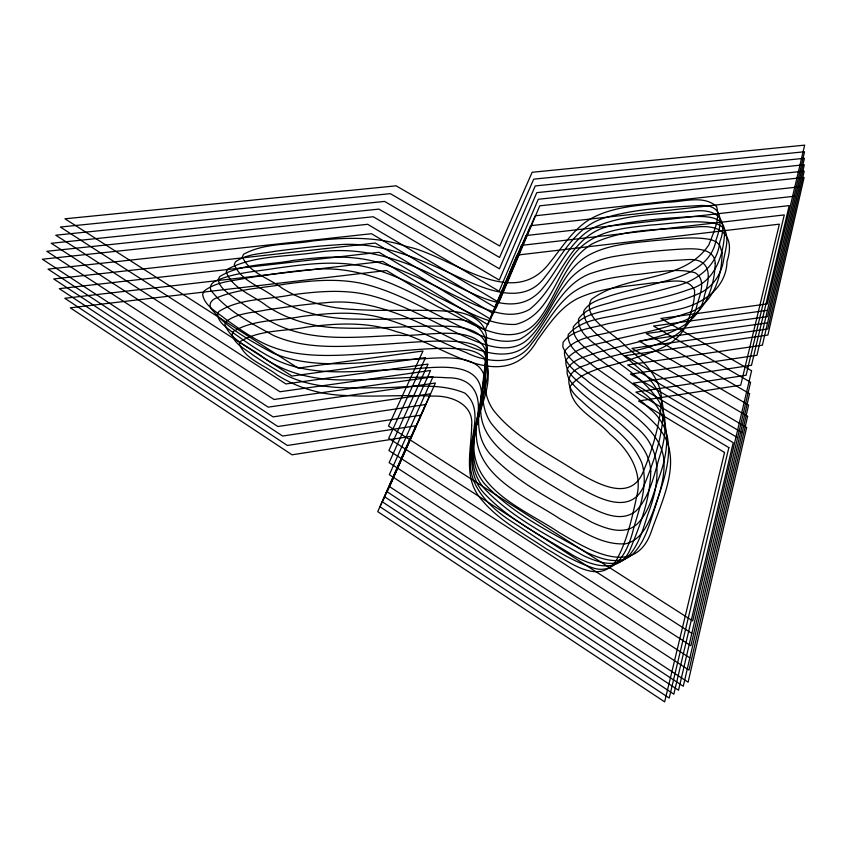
<?xml version="1.0" encoding="UTF-8"?>
<svg xmlns="http://www.w3.org/2000/svg" width="847" height="847" viewBox="0 0 847 847"><rect width="100%" height="100%" fill="white"/><g stroke="black" fill="none" stroke-linecap="round" stroke-linejoin="round"><path stroke-width="1.27" d="M420.715 415.199L282.623 436.036L59.279 288.658L379.064 252.279L490.582 319.181L526.008 235.561L789.192 205.62L751.49 365.29L633.154 383.151L733.216 442.685L673.831 694.169L382.368 501.848L425.575 404.538L277.858 426.507L53.689 278.938L375.295 243.036L493.335 313.644L530.571 225.694L794.137 196.271M767.657 322.845L639.062 341.013L748.589 405.046L683.275 686.25L387.132 491.789L430.467 393.813L273.041 416.872L48.046 269.134L371.494 233.708L496.12 308.043L535.156 215.784L799.113 186.88M767.424 310.298L653.535 326.053L750.58 382.262L678.521 690.241L384.729 496.85M742.099 432.648L627.648 364.93L762.385 345.195L804.322 164.742L536.776 192.65L499.254 280.061L378.895 209.114L51.265 243.28L279.923 391.759L430.541 370.478L389.133 462.663L689.934 657.971M737.631 437.698L630.412 374.088L756.922 355.274L804.544 151.751L533.716 179.151L499.571 257.456L390.34 193.656L60.338 227.038L291.919 376.057L425.554 357.582L388.688 438.323L691.798 633.365M663.233 410.202C662.852 436.427 653.662 461.922 643.847 485.945C630.157 517.506 594.276 496.31 574.234 484.59C545.383 465.839 512.244 450.816 490.889 422.886C478.746 404.813 482.716 382.219 485.659 362.061C491.482 339.107 480.598 319.128 455.051 319.52C422.907 316.577 390.636 320.113 358.429 319.139C329.07 319.181 299.16 313.305 274.29 297.032C261.098 286.72 240.77 280.886 234.27 264.486L235.498 261.797C247.102 253.56 262.39 253.751 275.9 251.157C295.815 248.743 315.73 246.075 335.761 244.942C379.34 240.707 420.228 259.15 458.661 277.17C485.267 289.166 523.668 306.773 545.288 276.567C562.175 255.805 574.658 228.372 601.645 218.844C632.603 208.987 665.604 207.441 697.843 205.683C723.317 203.301 722.872 221.268 716.191 239.479C711.914 265.058 685.742 276.133 663.317 281.585C645.732 286.646 627.818 290.426 610.306 295.719C600.883 299.256 589.089 301.68 583.752 311.124C583.837 331.399 610.782 342.654 623.413 355.422C640.819 369.631 661.878 385.798 663.233 410.202M722.068 253.168C721.782 277.805 712.846 306.826 685.763 313.485C663.296 321.638 639.623 325.576 616.341 330.616C598.988 335.888 576.447 335.994 564.494 351.357C563.477 365.83 579.676 373.792 588.951 382.262C605.404 394.511 622.746 405.597 638.32 418.99C650.75 429.768 662.714 443.447 663.921 460.63C665.011 477.496 659.4 493.769 654.413 509.629C649.13 525.161 644.789 542.069 632.91 554.065C619.803 566.082 600.841 558.904 586.855 552.519C550.952 532.403 512.276 513.854 484.039 483.192C462.261 455.707 479.72 420.864 484.42 390.774C492.403 346.55 432.489 359.7 407.259 359.509C362.76 361.627 315.55 370.817 273.009 353.083C250.733 340.907 226.403 328.223 210.659 307.895A13.584 8.894 2.7 0 1 214.842 298.631C237.012 288.774 261.914 288.171 285.534 284.073C312.723 280.325 340.875 277.71 367.757 284.867C400.028 293.613 428.836 311.156 458.629 325.746C477.38 334.067 498.311 345.851 519.37 339.435C553.642 321.648 555.177 273.496 589.3 254.852C609.618 244.042 633.154 242.888 655.578 240.495C673.566 239.172 691.861 236.165 709.797 239.426A11.974 7.284 15.3 0 1 720.066 246.011L722.068 253.168M650.75 471.154C650.348 498.11 640.533 524.177 630.401 548.824C619.57 576.034 588.866 565.161 570.317 553.663C540.259 535.06 507.522 518.788 483.351 492.403C466.189 472.721 471.588 445.003 476.279 421.795C482.631 398.122 475.093 377.37 447.311 377.783C414.543 375.507 381.796 380.091 349.017 379.858C319.488 380.642 289.071 375.221 264.338 358.228C251.252 347.577 230.871 341.225 224.868 324.422L226.107 321.574C237.404 312.892 252.766 312.776 266.223 309.928C285.968 307.165 305.703 304.126 325.608 302.739C369.483 297.848 410.266 317.89 448.338 336.873C474.68 349.8 514.203 368.445 534.69 335.973C551.153 313.856 562.376 284.56 589.904 273.729C620.618 263.163 653.693 261.628 685.879 259.733C711.999 257.255 710.707 276.715 704.535 295.042C700.66 321.765 673.323 333.305 650.073 338.8C631.767 343.977 613.101 347.831 594.869 353.252C585.108 356.883 572.837 359.287 567.289 369.059C565.436 379.117 575.071 386.306 581.328 392.648C592.508 402.441 604.62 411.07 616.161 420.43C631.978 433.442 649.713 449.164 650.75 471.154M470.551 456.914C467.216 485.5 489.619 507.374 511.641 521.583C537.813 538.141 562.895 557.792 592.54 567.776C616.616 576.129 628.728 548.517 633.249 529.862C639.21 508.264 648.834 485.257 641.751 462.758C630.115 435.167 601.899 420.567 581.254 400.62C563.742 386.751 563.986 371.367 586.929 364.761C622.397 347.873 680.882 352.786 696.139 308.816C698.256 297.657 707.88 280.759 695.271 272.819C675.038 267.26 653.778 273.306 633.334 274.788C611.174 277.805 587.109 280.368 569.29 295.275C553.557 308.583 544.6 327.588 531.852 343.427C517.104 365.989 487.29 363.088 466.03 352.532C439.053 341.563 413.452 327.101 385.374 318.917C358.048 310.574 329.07 312.861 301.172 316.545C278.705 320.992 253.327 319.266 233.327 331.526L232.142 334.237C234.185 344.411 245.482 349.038 252.872 354.988C262.782 361.542 272.639 368.244 283.205 373.707C310.553 388.413 342.495 388.371 372.712 387.767C403.204 388.572 435.834 380.981 464.812 393.093C484.071 408.773 469.905 436.332 470.551 456.914M486.464 340.875C486.337 364.083 478.873 390.118 493.769 410.657C515.167 437.486 547.194 452.51 575.399 470.911C594.742 482.271 629.723 503.404 642.873 472.552C651.851 451.26 658.532 428.646 661.285 405.671C664.143 379.816 643.318 360.642 625.118 345.82C615.896 334.269 580.724 318.525 591.28 299.552C625.7 273.232 683.095 283.544 708.886 244.836C713.216 232.883 720.395 219.458 716.594 206.594C703.402 194.355 682.28 202.391 666.113 202.221C640.374 205.546 612.932 206.043 589.84 219.267C572.847 229.696 562.344 247.102 550.105 262.252C512.424 312.638 451.271 255.54 407.026 246.604C376.65 236.059 343.988 237.351 312.522 241.003C289.695 244.963 264.264 242.824 243.555 254.28L242.369 256.832C248.986 272.618 268.785 278.038 281.723 287.927C302.982 301.214 327.651 308.234 352.627 309.377C383.723 311.58 414.935 309.187 446.041 311.145C464.04 310.87 488.2 318.768 486.464 340.875M486.983 351.357C487.417 372.468 478.576 392.849 480.916 414.045C482.726 434.617 498.788 449.672 514.51 461.139C536.469 476.649 559.592 490.466 582.958 503.743C598.734 511.482 620.385 524.166 636.489 510.561C651.184 494.595 654.466 472.054 661.041 452.107C665.615 435.506 668.188 416.428 658.67 400.991C645.806 380.981 625.118 368.053 606.78 353.654C596.426 343.893 577.845 335.338 578.512 319.044C586.495 306.889 602.958 305.333 615.727 301.045C634.467 296.302 653.439 292.501 671.989 287.027C695.006 282.337 717.409 266.9 719.812 241.871C728.96 218.007 715.853 208.298 692.137 211.199C659.379 214.259 624.927 213.762 594.35 227.356C568.401 240.844 558.946 270.468 540.238 291.093C510.603 322.199 467.343 288.393 436.777 276.98C400.779 258.61 360.515 246.35 319.753 251.908C289.367 257.054 255.169 254.598 227.515 269.24L226.244 272.067C232.629 289.071 253.475 295.328 266.921 306.063C289.409 320.886 316.217 327.736 342.993 328.033C377.243 329.292 411.43 325.343 445.681 326.243C462.166 326.18 487.163 330.055 486.983 351.357M471.663 425.48C471.44 448.635 463.87 474.384 478.004 495.188C495.41 518.798 522.26 532.572 546.061 548.708C565.298 558.808 597.357 586.812 615.854 561.169C627.246 541.085 632 517.909 636.933 495.559C642.788 471.25 627.987 448.825 609.872 434.109C597.516 419.265 570.095 408.36 570.031 386.433C584.906 367.482 612.762 366.995 633.831 358.355C651.608 352.183 672.317 346.952 683.349 330.319C689.691 318.154 694.805 304.306 694.593 290.457C687.923 275.137 665.986 283.142 653.079 282.824C627.669 286.445 601.074 287.419 577.506 298.578C559.772 307.683 548.581 324.793 537.231 340.473C503.266 399.276 440.906 342.273 396.534 331.706C367.545 321.437 336.27 323.152 306.296 327.196C284.497 331.421 259.955 329.684 240.474 341.373L239.33 343.956C245.323 359.435 264.412 364.993 276.768 374.734C296.842 387.735 320.399 394.575 344.253 395.433C373.929 397.275 403.659 394.533 433.336 396.131C451.038 395.433 473.822 404.146 471.663 425.48M724.651 231.072C723.931 254.905 714.963 282.665 689.024 289.42C667.616 297.413 645.022 301.394 622.81 306.434C606.198 311.611 584.61 312.003 573.313 326.9C572.127 340.78 587.447 348.689 596.267 356.894C611.799 368.752 628.199 379.498 642.862 392.436C673.492 414.575 670.009 449.439 657.833 480.757C652.783 495.897 648.686 512.414 637.124 524.102C624.186 535.833 605.594 528.549 591.884 522.292C556.373 502.43 518.438 483.87 490.074 454.066C466.57 426.327 486.199 390.478 487.48 359.266C484.812 319.806 423.648 337.646 398.778 335.243C356.979 336.905 311.94 342.982 273.316 322.898C259.711 315.772 247.144 306.879 234.545 298.155C228.415 292.988 219.384 288.319 218.304 279.574L219.617 276.609C241.215 263.322 268.658 265.227 292.946 260.463C319.87 257.033 347.641 254.619 374.268 261.384C405.808 269.537 434.215 285.99 463.5 299.722C483.605 308.202 507.925 321.405 529.311 309.557C561.677 284.528 567.966 230.987 615.6 225.058C641.19 219.881 667.351 218.071 693.365 216.546C704.556 216.324 723.941 215.689 724.651 231.072M476.395 428.36C472.997 476.649 526.993 496.744 560.163 519.031C580.491 529.968 601.465 545.51 625.668 543.763C641.37 540.164 648.389 523.774 653.598 510.19C664.821 477.856 682.544 435.379 649.871 408.9C632.614 392.32 612.063 379.816 592.921 365.618C583.583 357.127 567.225 349.229 568.178 334.671C583.075 317.149 610.655 318.059 631.333 311.865C653.746 307.08 676.689 303.311 697.801 294.036C711.978 288.308 721.348 274.746 723.645 259.881C725.233 250.119 729.352 239.415 724.767 229.897A12.08 7.263 15.3 0 0 714.392 223.29C693.238 219.669 671.735 223.65 650.538 225.08C628.718 227.494 605.266 229.262 586.802 242.39C555.981 263.29 554.605 314.406 515.707 324.39C488.486 325.608 464.484 309.695 440.789 298.472C414.723 285.164 388.371 271.135 359.361 265.524C331.664 260.558 303.47 264.476 275.889 268.245C255.561 271.654 234.196 272.522 215.202 281.172A13.721 8.883 2.9 0 0 210.977 290.415C226.932 310.817 251.485 323.49 273.952 335.708C308.53 350.637 347.206 346.243 383.755 344.305C404.263 342.897 424.76 340.97 445.331 341.002C458.185 341.712 473.282 341.087 483.192 350.711C496.437 375.369 476.48 402.547 476.395 428.36M715.228 263.375C714.296 287.186 705.646 315.01 679.813 322.125C658.775 330.235 636.51 334.343 614.636 339.499C598.236 344.75 576.902 345.375 565.902 360.25C564.6 373.993 579.592 382.008 588.305 390.192C603.488 401.986 619.549 412.68 633.874 425.554C664.069 447.862 660.025 482.705 648.071 513.769C643.032 528.888 638.966 545.362 627.532 557.114C614.943 568.824 596.616 561.741 583.191 555.505C548.433 535.812 511.26 517.379 483.69 487.83C460.673 459.921 480.207 424.262 481.488 393.061C479.307 353.802 418.979 371.558 394.511 369.419C353.548 371.272 309.282 377.571 271.453 357.646C258.102 350.563 245.799 341.712 233.444 333.051C227.398 327.895 218.547 323.183 217.531 314.502L218.822 311.537C239.892 298.155 266.943 299.87 290.786 294.989C317.202 291.421 344.475 288.859 370.637 295.518C405.078 304.422 435.453 323.639 467.735 337.889C486.242 345.989 511.112 354.967 528.157 339.022C544.346 323.702 551.746 301.913 565.383 284.603C577.125 268.023 596.479 259.193 616.097 256.133C638.733 252.438 661.623 250.225 684.524 248.933C695.588 248.563 714.762 248.097 715.228 263.375M474.362 438.968C468.19 488.952 525.256 509.619 558.766 532.318C587.5 549.1 634.911 579.422 651.459 531.154C662.746 498.46 685.075 456.226 656.912 425.85C640.12 407.513 618.564 394.586 598.384 380.43C585.701 370.52 569.205 362.4 562.8 346.794L563.075 342.379C572.911 328.943 592.042 328.35 606.833 323.935C628.993 319.319 651.396 315.762 673.376 310.288C699.04 306.275 726.207 290.309 727.012 261.543C735.355 235.805 721.612 224.148 695.779 227.028C661.136 229.939 624.239 228.214 592.275 243.798C564.398 260.611 557.591 295 538.83 319.467C511.81 354.353 467.184 320.028 438.005 306.826C399.625 285.619 357.656 264.698 312.427 269.611C290.765 271.114 269.314 274.65 247.853 277.816C233.126 281.066 216.25 281.363 204.032 291.146L202.634 294.375C204.476 306.148 217.16 311.971 225.44 319.033C236.482 326.847 247.44 334.851 259.426 341.182C292.543 359.064 331.516 355.994 367.725 353.644C393.527 351.791 419.265 348.615 445.151 348.255C458.322 348.848 473.939 347.842 484.071 357.826C497.104 383.765 475.125 412.129 474.362 438.968M746.631 427.534L688.103 682.206L389.556 486.644L435.39 383.024L268.181 407.142L42.35 259.224L367.662 224.296L498.936 302.379L539.761 205.81L804.11 177.436L767.88 335.063L624.853 355.698L746.631 427.534M747.615 416.322L689.013 670.136L389.345 474.701L432.976 376.799L274.026 399.488L46.786 251.294L373.252 216.737L499.095 291.252L538.279 199.267L804.216 171.126L767.774 328.996L631.926 348.392L747.615 416.322M749.584 393.696L690.866 645.721L388.911 450.54L428.063 364.072L285.894 383.945L55.775 235.201L384.591 201.417L499.412 268.795L535.251 185.938L804.428 158.283L767.541 316.609L646.261 333.57L749.584 393.696M751.585 370.764L692.74 620.925L388.477 426.03L423.002 350.986L298.017 368.085L64.954 218.801L396.131 185.821L499.73 246.054L532.149 172.28L804.65 145.144L767.308 303.914L660.882 318.461L751.585 370.764M728.854 447.608L669.204 698.034L380.038 506.781L415.877 425.797L287.345 445.469L64.806 298.282L382.802 261.437L487.872 324.645L521.477 245.365L784.269 214.916L746.08 375.253L635.864 392.119L728.854 447.608M724.545 452.467L664.651 701.856L377.73 511.641L411.081 436.332L292.014 454.807L70.29 307.821L386.507 270.511L485.183 330.044L516.966 255.127L779.367 224.169L740.712 385.163L638.553 401.012L724.545 452.467"/></g></svg>
